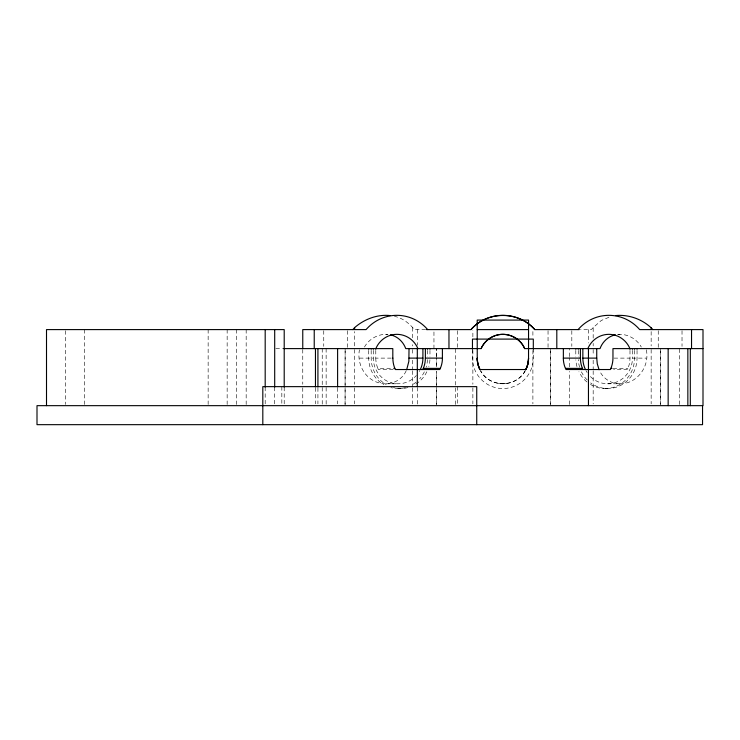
<?xml version="1.0" encoding="UTF-8"?>
<svg xmlns="http://www.w3.org/2000/svg" width="740" height="740" viewBox="0 0 740 740"><rect width="100%" height="100%" fill="white"/><g stroke="black" fill="none" stroke-linecap="round" stroke-linejoin="round"><path stroke-width="0.56" stroke-dasharray="3.7 2.78" d="M345.071 404.512L345.136 348.605L345.108 404.512M354.617 345.987L354.617 331.557M433.954 348.605L433.954 330.706M455.313 404.512L455.341 348.605M472.869 336.802L472.869 330.243M569.412 404.512L569.43 371.425M569.43 366.864L569.43 357.735M569.43 356.597L569.439 348.605M593.175 345.987L593.175 343.36M593.175 338.115L593.175 327.617L601.324 320.448L611.296 316.322M679.616 404.512L679.644 348.605M646.335 349.798C649.961 366.245 637.121 384.069 619.954 383.782L607.651 383.782M629.99 350.39L629.99 358.114A25.669 24.799 -90 0 1 627.918 368.381L627.437 369.528L613.627 369.528M406.168 370.842C401.709 380.924 389.453 386.178 379.019 382.839C364.857 379.259 356.708 363.803 359.437 349.798M364.45 347.06C369.029 338.754 378.575 333.638 388.028 334.341M525.178 370.842C516.483 387.862 489.288 387.862 480.584 370.842M593.175 327.617L591.325 329.596L580.456 329.596M507.557 383.357L498.214 383.357M617.854 334.443C627.261 333.527 636.761 338.865 641.321 347.06M425.611 329.596L414.437 329.596C409.257 323.334 402.615 317.987 394.466 316.322M617.743 334.341L619.954 334.341M275.826 348.605L282.615 348.605M359.437 358.114L373.321 358.114A25.669 24.799 -90 0 0 389.111 382.034A25.669 24.799 -90 0 0 416.37 375.485M375.781 350.39L375.781 358.114L391.747 358.114M614.024 358.114L629.99 358.114M590.4 376.558A25.669 24.799 -90 0 0 617.317 381.757A25.669 24.799 -90 0 0 632.45 358.114L646.335 358.114M375.781 358.114A25.669 24.799 -90 0 0 377.853 368.381L392.709 368.381M613.053 368.381L627.918 368.381M393.19 369.528L378.334 369.528L377.853 368.381M385.808 383.782L398.111 383.782M398.111 388.537L400.581 388.537M590.437 384.43A30.423 29.387 -90 0 0 605.191 388.537L607.651 388.537M385.808 334.341L387.492 334.406M619.954 383.782C611.37 383.968 603.174 378.593 599.594 370.842M326.127 348.605L326.155 404.512M682.021 330.706L682.021 346.366M658.249 330.706L658.249 348.605M651.154 331.557L651.154 345.987M651.154 349.502L651.154 403.874M637.038 350.39L637.038 358.114A30.423 29.387 -90 0 1 621.128 385.151A30.423 29.387 -90 0 1 590.622 382.913M634.578 350.39L634.578 358.114A30.423 29.387 90 0 1 605.191 388.537M632.45 350.39L632.45 358.114M593.175 349.502L593.175 355.736M593.175 360.195L593.175 370M593.175 370.888L593.175 403.874M588.457 329.596L588.457 343.018M578.264 350.39L578.264 356.93M575.803 350.39L575.803 356.93M571.817 330.706L571.817 346.366M548.044 330.706L548.044 348.605M533.309 348.605L533.309 358.114A30.423 30.423 0 0 1 502.885 388.537A30.423 30.423 0 0 1 472.462 358.114L472.462 348.605M532.893 331.557L532.893 336.802M532.893 350.39L532.893 403.874M472.869 350.39L472.869 384.264M472.869 387.825L472.869 403.874M457.718 330.706L457.718 348.605M457.718 386.641L457.718 404.539M429.968 350.39L429.968 356.93M427.507 350.39L427.507 356.93M417.314 329.596L417.314 345.256M417.314 387.399L417.314 404.512M412.587 327.617L412.587 338.115M412.587 344.674L412.587 345.987M412.587 349.502L412.587 355.736M412.587 360.195L412.587 370M412.587 370.888L412.587 386.937M412.587 387.825L412.587 403.874M373.321 350.39L373.321 358.114M371.184 350.39L371.184 358.114A30.423 29.387 -90 0 0 386.197 384.652M368.724 350.39L368.724 358.114A30.423 29.387 -90 0 0 383.736 384.652M354.617 349.502L354.617 384.264M354.617 387.825L354.617 403.874M347.513 330.706L347.513 348.605M337.607 387.825L337.607 403.874M323.75 330.706L323.75 346.366M322.233 348.605L322.233 404.512M317.923 387.825L317.923 403.874M315.462 387.825L315.462 403.874M302.762 349.502L302.762 384.264M302.762 387.825L302.762 403.874M284.206 387.214L284.206 404.503M281.829 386.641L281.829 404.539M274.697 387.214L274.697 404.512M265.188 387.214L265.188 404.503M246.17 329.596L246.17 404.503M236.661 329.596L236.661 404.503M227.152 329.596L227.152 404.503M208.144 329.596L208.144 404.503M84.536 329.596L84.536 404.503M65.527 330.743L65.527 404.503M587.116 372.498A25.669 24.799 -90 0 1 585.951 370.536M587.227 379.999A30.423 29.387 -90 0 1 581.409 371.813M579.614 367.243A30.423 29.387 -90 0 1 578.301 359.594M419.811 370.536A25.669 24.799 -90 0 1 419.256 371.526M429.921 359.769A30.423 29.387 -90 0 1 428.793 366.605M426.86 371.73A30.423 29.387 -90 0 1 415.325 384.43M407.953 387.566A30.423 29.387 -90 0 1 393.393 387.621M427.47 359.594A30.423 29.387 -90 0 1 426.148 367.243M424.353 371.813A30.423 29.387 -90 0 1 419.691 378.769M416.241 382.062A30.423 29.387 -90 0 1 412.837 384.449M405.474 387.575A30.423 29.387 -90 0 1 390.933 387.621M586.977 381.988A30.423 29.387 -90 0 1 578.911 371.73M576.969 366.605A30.423 29.387 -90 0 1 575.84 359.769M525.345 370.536A25.669 25.669 0 0 1 480.417 370.536M660.691 404.512L660.654 348.605L660.654 404.512M550.486 404.512L550.449 348.605L550.449 404.512M436.341 356.597L436.36 348.605L436.36 356.597M436.35 366.864L436.36 357.735L436.36 366.864M436.387 404.512L436.369 371.425L436.36 404.512"/><path stroke-width="1.11" d="M354.617 328.93L354.617 327.617C364.284 319.18 377.345 314.139 390.248 315.582M409.026 348.605L408.859 361.314L406.676 369.741M422.818 369.528L423.299 368.381A25.669 24.799 -90 0 0 425.371 358.114L425.371 348.605M442.437 358.114A25.613 25.188 -90 0 1 440.319 368.4L439.8 369.528L395.308 369.528L394.836 368.381A25.613 24.133 -90 0 1 392.875 358.114M479.89 369.528A25.669 25.669 0 0 1 477.207 358.114A25.613 25.567 -87 0 0 479.344 368.391L479.853 369.528L525.909 369.528L526.408 368.381A25.613 25.539 90 0 0 528.536 358.114L528.554 320.087L477.207 320.087L477.245 359.4L478.003 364.432L479.992 369.741M390.368 334.832C397.473 336.275 403.319 341.843 405.733 348.605L481.102 348.605C483.701 342.565 488.946 337.736 495.171 335.627M525.77 369.741L527.916 363.812L528.554 358.114A25.669 25.669 0 0 1 525.881 369.528M352.832 329.596L354.617 327.617M426.453 329.596L470.992 329.596C486.865 310.763 518.897 310.763 534.77 329.596L579.318 329.596M495.587 335.498C506.771 331.631 520.183 337.607 524.669 348.605L600.029 348.605C602.443 341.843 608.289 336.275 615.403 334.832M615.523 315.582C629.176 314.204 643.532 319.606 652.93 329.596M477.207 329.596L528.554 329.596M283.753 348.605L392.811 348.605L392.811 358.114M703 348.605L612.961 348.605L612.961 358.114A25.613 24.133 90 0 1 610.87 368.354M409.026 358.114L422.91 358.114L422.91 348.605M425.371 358.114L442.4 358.114L442.4 348.605M563.362 348.605L563.362 358.114L580.391 358.114A25.669 24.799 -90 0 0 582.463 368.381L582.944 369.528M582.852 348.605L582.852 358.114L596.736 358.114L597.273 363.812L599.086 369.741M393.773 368.381L394.836 368.381M423.299 368.381L440.291 368.381M582.463 368.381L565.48 368.381L565.971 369.528L610.454 369.528L610.926 368.381L611.989 368.381M702.547 405.659L702.547 424.668L37 424.668L37 405.659L703 405.659L703 329.596L639.684 329.596A42.781 41.329 -90 0 0 578.079 329.596M691.539 329.596L691.539 348.605M690.309 348.605L690.309 405.659M687.849 348.605L687.849 405.659M668.155 348.605L668.155 405.659M651.154 327.617L651.154 328.93M637.038 348.605L637.038 349.206M634.578 348.605L634.578 349.206M632.45 348.605L632.45 349.206M629.99 348.605L629.99 349.206M596.736 348.605L596.736 358.114M588.457 348.605L588.457 405.659M580.391 348.605L580.391 358.114M578.264 348.605L578.264 349.206M575.803 348.605L575.803 349.206M556.804 329.596L556.804 348.605M533.309 349.206L533.309 339.096L472.462 339.096L472.462 349.206M476.736 424.668L476.736 386.641L262.811 386.641L262.811 424.668M448.967 329.596L448.967 348.605M429.968 348.605L429.968 349.206M427.507 348.605L427.507 349.206M417.314 348.605L417.314 386.262M375.781 348.605L375.781 349.206M373.321 348.605L373.321 349.206M371.184 348.605L371.184 349.206M368.724 348.605L368.724 349.206M337.607 348.605L337.607 386.937M317.923 348.605L317.923 386.937M315.462 348.605L315.462 386.937M314.232 329.596L314.232 348.605M302.762 348.605L302.762 329.596L366.078 329.596A42.781 41.329 -90 0 1 427.692 329.596M284.206 387.214L284.206 329.596L46.509 329.596L46.509 405.659M274.697 329.596L274.697 387.214M265.188 329.596L265.188 387.214M585.442 369.528A25.669 24.799 -90 0 1 582.852 358.114M422.91 358.114A25.669 24.799 -90 0 1 420.329 369.528M565.443 368.4A25.613 25.188 90 0 1 563.325 358.114M587.837 348.605A23.773 22.959 -90 0 1 608.881 334.341A23.773 22.959 -90 0 1 629.925 348.605M375.846 348.605A23.773 22.959 -90 0 1 396.881 334.341A23.773 22.959 -90 0 1 417.924 348.605M470.992 329.596A42.781 42.781 0 0 1 534.77 329.596M481.102 348.605A23.773 23.773 0 0 1 524.669 348.605"/></g></svg>
